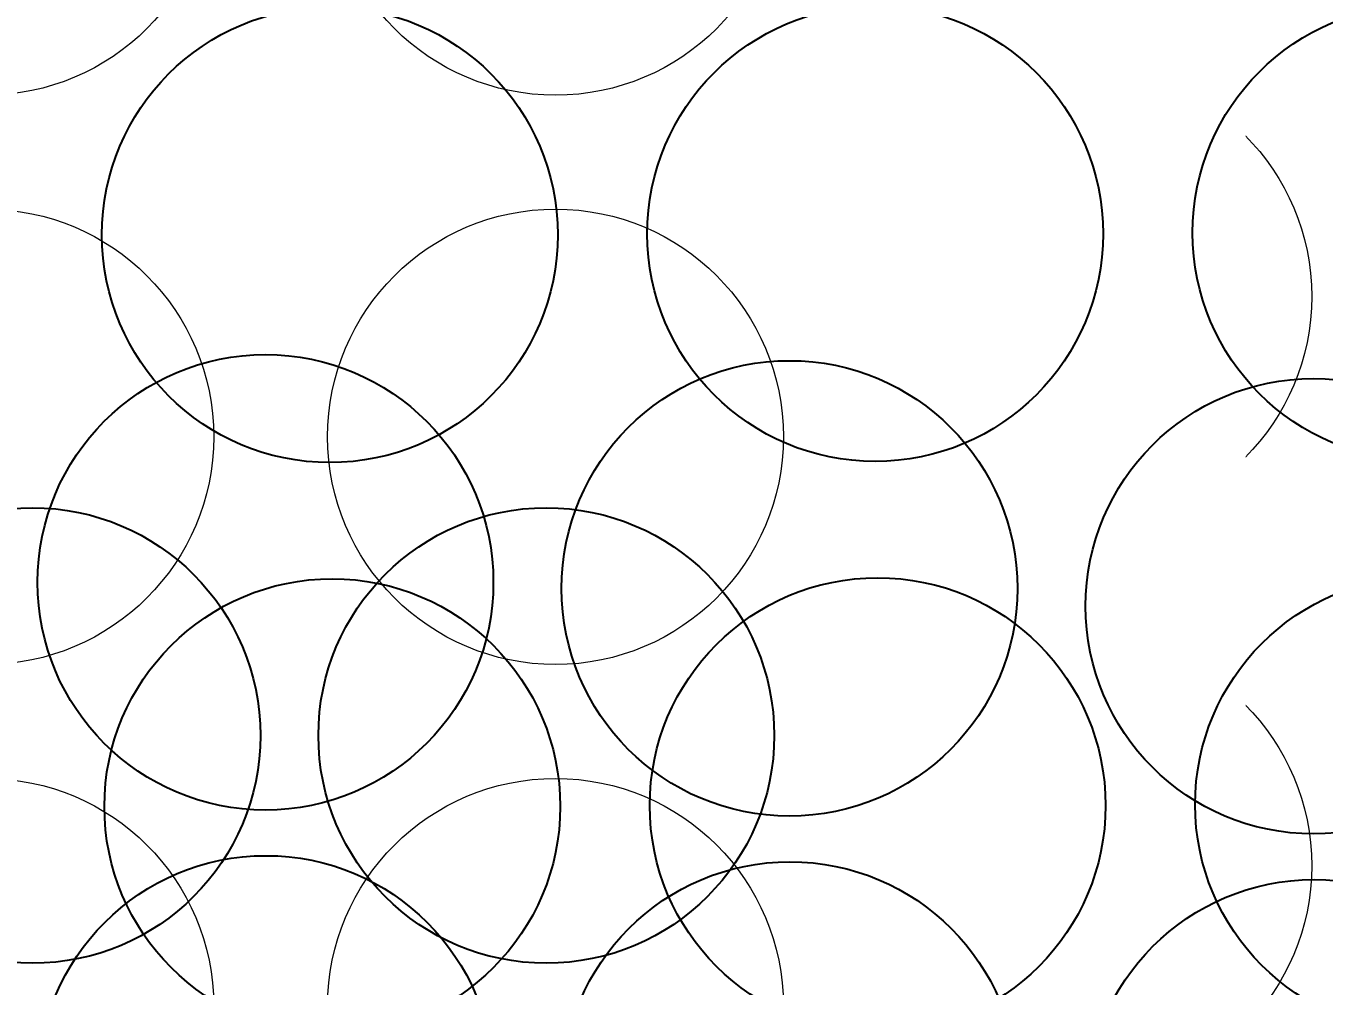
# Model space of a CAD drawing. Extents: x -24 to 1655, y -25 to 61.
# Drawn here: x 2.923 to 5.771, y 0.858 to 2.966 of the extents above; entities that cross this region are included whole.
import ezdxf
from ezdxf.enums import TextEntityAlignment as Align

# ---------------------------------------------------------------- set-up
doc = ezdxf.new("R2018")
doc.units = 0
doc.header["$MEASUREMENT"] = 0
doc.linetypes.add('DASHED', pattern=[0.75, 0.5, -0.25])
for name, color, linetype in [('01 - Diversen', 7, 'Continuous'), ('01 - Station', 7, 'Continuous'), ('PREVIEW_SOURCE', 7, 'Continuous')]:
    doc.layers.add(name, color=color, linetype=linetype)
for name, color, linetype, lineweight in [('Aansluiting LS K01', 120, 'DASHED', 0), ('Aansluiting LS K02', 52, 'DASHED', 0), ('Aansluiting LS K03', 5, 'DASHED', 0), ('Aansluiting LS K06', 30, 'DASHED', 0), ('Aansluiting LS K07', 252, 'DASHED', 0), ('Aansluiting LS K08', 244, 'DASHED', 0), ('Aansluiting LS K09', 104, 'DASHED', 0), ('Aansluiting LS K10', 1, 'DASHED', 0), ('Aansluiting LS K11', 190, 'DASHED', 0), ('Aansluiting LS K12', 201, 'DASHED', 0), ('AANSLUITKAST', 7, 'Continuous', 0)]:
    doc.layers.add(name, color=color, linetype=linetype, lineweight=lineweight)
doc.layers.add('Aansluiting LS K04', color=3, linetype='DASHED', lineweight=0, true_color=0x00f000)
doc.layers.add('Aansluiting LS K05', color=6, linetype='DASHED', lineweight=0, true_color=0xeb00eb)
doc.styles.add('TECHBASE_ARIAL_NOVA_LIGHT', font='ArialNova-Light.ttf')

# ---------------------------------------------------------------- blocks, each defined once
blk = doc.blocks.new('TB_NIEUWE MOF__40955691265E_B54C1F3F_ANL1_TEXT1_H045')
at = {"style": 'TECHBASE_ARIAL_NOVA_LIGHT'}
blk.add_attdef('MOF_TEKST', text='', height=0.45, dxfattribs=at).set_placement((1.1767, 0.9333), align=Align.TOP_LEFT)
blk = doc.blocks.new('TB_LS KAST BEHOUDEN__40955691265E_CF6EBBA4_ANL1')
at = {"layer": '01 - Station', "const_width": 0.1}
blk.add_lwpolyline([(-4.0142, 1.6119), (4.0142, 1.5454), (4.0142, -1.6119), (-4.0142, -1.5454)], close=True, dxfattribs=at)
at = {"style": 'TECHBASE_ARIAL_NOVA_LIGHT'}
blk.add_attdef('LS_KAST', (-3.508, 0.15), '', height=1, dxfattribs=at)
blk = doc.blocks.new('TB_RT 1-12 LS__40955691265E_2D0FA900_ANL1_RT_BACK1')
at = {"linetype": 'DASHED'}
blk.add_wipeout([(-24.5141, 8.1233), (3.176, 8.1233), (3.176, -7.5147), (-24.5141, -7.5147)], dxfattribs=at)
at = {"layer": 'Aansluiting LS K02', "linetype": 'Continuous'}
blk.add_circle((2.2629, -5.1125), 0.5, dxfattribs=at)
at = {"layer": 'Aansluiting LS K03', "linetype": 'Continuous'}
blk.add_circle((2.2629, -3.8625), 0.5, dxfattribs=at)
at = {"layer": 'Aansluiting LS K04', "linetype": 'Continuous'}
blk.add_circle((2.2629, -2.6125), 0.5, dxfattribs=at)
at = {"layer": 'Aansluiting LS K01', "style": 'TECHBASE_ARIAL_NOVA_LIGHT'}
blk.add_attdef('RT_01:', text='', height=1, dxfattribs=at).set_placement((1.2629, -6.8496), align=Align.RIGHT)
at = {"layer": 'Aansluiting LS K02', "style": 'TECHBASE_ARIAL_NOVA_LIGHT'}
blk.add_attdef('RT_02:', text='', height=1, dxfattribs=at).set_placement((1.2629, -5.5996), align=Align.RIGHT)
at = {"layer": 'Aansluiting LS K03', "style": 'TECHBASE_ARIAL_NOVA_LIGHT'}
blk.add_attdef('RT_03:', text='', height=1, dxfattribs=at).set_placement((1.2629, -4.3489), align=Align.RIGHT)
at = {"layer": 'Aansluiting LS K04', "style": 'TECHBASE_ARIAL_NOVA_LIGHT'}
blk.add_attdef('RT_04:', text='', height=1, dxfattribs=at).set_placement((1.2629, -3.0996), align=Align.RIGHT)
at = {"layer": 'Aansluiting LS K05', "style": 'TECHBASE_ARIAL_NOVA_LIGHT'}
blk.add_attdef('RT_05:', text='', height=1, dxfattribs=at).set_placement((1.2629, -1.8496), align=Align.RIGHT)
at = {"layer": 'Aansluiting LS K06', "style": 'TECHBASE_ARIAL_NOVA_LIGHT'}
blk.add_attdef('RT_06:', text='', height=1, dxfattribs=at).set_placement((1.2629, -0.5996), align=Align.RIGHT)
at = {"layer": 'Aansluiting LS K07', "style": 'TECHBASE_ARIAL_NOVA_LIGHT'}
blk.add_attdef('RT_07:', text='', height=1, dxfattribs=at).set_placement((1.2629, 0.6504), align=Align.RIGHT)
at = {"layer": 'Aansluiting LS K08', "style": 'TECHBASE_ARIAL_NOVA_LIGHT'}
blk.add_attdef('RT_08:', text='', height=1, dxfattribs=at).set_placement((1.2629, 1.9004), align=Align.RIGHT)
at = {"layer": 'Aansluiting LS K09', "style": 'TECHBASE_ARIAL_NOVA_LIGHT'}
blk.add_attdef('RT_09:', text='', height=1, dxfattribs=at).set_placement((1.2629, 3.1504), align=Align.RIGHT)
at = {"layer": 'Aansluiting LS K10', "style": 'TECHBASE_ARIAL_NOVA_LIGHT'}
blk.add_attdef('RT_10:', text='', height=1, dxfattribs=at).set_placement((1.2629, 4.4004), align=Align.RIGHT)
at = {"layer": 'Aansluiting LS K11', "style": 'TECHBASE_ARIAL_NOVA_LIGHT'}
blk.add_attdef('RT_11:', text='', height=1, dxfattribs=at).set_placement((1.2629, 5.6334), align=Align.RIGHT)
at = {"layer": 'Aansluiting LS K12', "style": 'TECHBASE_ARIAL_NOVA_LIGHT'}
blk.add_attdef('RT_12:', text='', height=1, dxfattribs=at).set_placement((1.2629, 6.8834), align=Align.RIGHT)
blk = doc.blocks.new('TB_RT 1-10 LS__40955691265E_CA5A1F55_ANL1_RT_BACK1')
at = {"linetype": 'DASHED'}
blk.add_wipeout([(-23.8534, 6.2502), (3.8368, 6.2502), (3.8368, -6.9803), (-23.8534, -6.9803)], dxfattribs=at)
at = {"layer": 'Aansluiting LS K06', "linetype": 'Continuous'}
blk.add_circle((2.9236, 0.4219), 0.5, dxfattribs=at)
at = {"layer": 'Aansluiting LS K07', "linetype": 'Continuous'}
blk.add_circle((2.9236, 1.6719), 0.5, dxfattribs=at)
at = {"layer": 'Aansluiting LS K08', "linetype": 'Continuous'}
blk.add_circle((2.9236, 2.9219), 0.5, dxfattribs=at)
at = {"layer": 'Aansluiting LS K01', "style": 'TECHBASE_ARIAL_NOVA_LIGHT'}
blk.add_attdef('RT_01:', text='', height=1, dxfattribs=at).set_placement((1.9236, -6.3151), align=Align.RIGHT)
at = {"layer": 'Aansluiting LS K02', "style": 'TECHBASE_ARIAL_NOVA_LIGHT'}
blk.add_attdef('RT_02:', text='', height=1, dxfattribs=at).set_placement((1.9236, -5.0651), align=Align.RIGHT)
at = {"layer": 'Aansluiting LS K03', "style": 'TECHBASE_ARIAL_NOVA_LIGHT'}
blk.add_attdef('RT_03:', text='', height=1, dxfattribs=at).set_placement((1.9236, -3.8144), align=Align.RIGHT)
at = {"layer": 'Aansluiting LS K04', "style": 'TECHBASE_ARIAL_NOVA_LIGHT'}
blk.add_attdef('RT_04:', text='', height=1, dxfattribs=at).set_placement((1.9236, -2.5651), align=Align.RIGHT)
at = {"layer": 'Aansluiting LS K05', "style": 'TECHBASE_ARIAL_NOVA_LIGHT'}
blk.add_attdef('RT_05:', text='', height=1, dxfattribs=at).set_placement((1.9236, -1.3151), align=Align.RIGHT)
at = {"layer": 'Aansluiting LS K06', "style": 'TECHBASE_ARIAL_NOVA_LIGHT'}
blk.add_attdef('RT_06:', text='', height=1, dxfattribs=at).set_placement((1.9236, -0.0651), align=Align.RIGHT)
at = {"layer": 'Aansluiting LS K07', "style": 'TECHBASE_ARIAL_NOVA_LIGHT'}
blk.add_attdef('RT_07:', text='', height=1, dxfattribs=at).set_placement((1.9236, 1.1849), align=Align.RIGHT)
at = {"layer": 'Aansluiting LS K08', "style": 'TECHBASE_ARIAL_NOVA_LIGHT'}
blk.add_attdef('RT_08:', text='', height=1, dxfattribs=at).set_placement((1.9236, 2.4349), align=Align.RIGHT)
at = {"layer": 'Aansluiting LS K09', "style": 'TECHBASE_ARIAL_NOVA_LIGHT'}
blk.add_attdef('RT_09:', text='', height=1, dxfattribs=at).set_placement((1.9236, 3.6849), align=Align.RIGHT)
at = {"layer": 'Aansluiting LS K10', "style": 'TECHBASE_ARIAL_NOVA_LIGHT'}
blk.add_attdef('RT_10:', text='', height=1, dxfattribs=at).set_placement((1.9236, 4.9349), align=Align.RIGHT)
blk = doc.blocks.new('TB_RT 1-8 LS__40955691265E_F9EFD97A_ANL1_RT_BACK1')
at = {"linetype": 'DASHED'}
blk.add_wipeout([(-24.7711, 6.0506), (2.919, 6.0506), (2.919, -4.825), (-24.7711, -4.825)], dxfattribs=at)
at = {"layer": 'Aansluiting LS K01', "linetype": 'Continuous'}
blk.add_circle((2.0059, -3.6728), 0.5, dxfattribs=at)
at = {"layer": 'Aansluiting LS K01', "style": 'TECHBASE_ARIAL_NOVA_LIGHT'}
blk.add_attdef('RT_01:', text='', height=1, dxfattribs=at).set_placement((1.0059, -4.1598), align=Align.RIGHT)
at = {"layer": 'Aansluiting LS K02', "style": 'TECHBASE_ARIAL_NOVA_LIGHT'}
blk.add_attdef('RT_02:', text='', height=1, dxfattribs=at).set_placement((1.0059, -2.9098), align=Align.RIGHT)
at = {"layer": 'Aansluiting LS K03', "style": 'TECHBASE_ARIAL_NOVA_LIGHT'}
blk.add_attdef('RT_03:', text='', height=1, dxfattribs=at).set_placement((1.0059, -1.6591), align=Align.RIGHT)
at = {"layer": 'Aansluiting LS K04', "style": 'TECHBASE_ARIAL_NOVA_LIGHT'}
blk.add_attdef('RT_04:', text='', height=1, dxfattribs=at).set_placement((1.0059, -0.4098), align=Align.RIGHT)
at = {"layer": 'Aansluiting LS K05', "style": 'TECHBASE_ARIAL_NOVA_LIGHT'}
blk.add_attdef('RT_05:', text='', height=1, dxfattribs=at).set_placement((1.0059, 0.8402), align=Align.RIGHT)
at = {"layer": 'Aansluiting LS K06', "style": 'TECHBASE_ARIAL_NOVA_LIGHT'}
blk.add_attdef('RT_06:', text='', height=1, dxfattribs=at).set_placement((1.0059, 2.0902), align=Align.RIGHT)
at = {"layer": 'Aansluiting LS K07', "style": 'TECHBASE_ARIAL_NOVA_LIGHT'}
blk.add_attdef('RT_07:', text='', height=1, dxfattribs=at).set_placement((1.0059, 3.3402), align=Align.RIGHT)
at = {"layer": 'Aansluiting LS K08', "style": 'TECHBASE_ARIAL_NOVA_LIGHT'}
blk.add_attdef('RT_08:', text='', height=1, dxfattribs=at).set_placement((1.0059, 4.5902), align=Align.RIGHT)
blk = doc.blocks.new('TB_RT 1-6 LS__40955691265E_C92ADE7D_ANL1_RT_BACK1')
at = {"linetype": 'DASHED'}
blk.add_wipeout([(-24.2481, 4.9782), (3.442, 4.9782), (3.442, -3.3872), (-24.2481, -3.3872)], dxfattribs=at)
at = {"layer": 'Aansluiting LS K04', "linetype": 'Continuous'}
blk.add_circle((2.5289, 1.515), 0.5, dxfattribs=at)
at = {"layer": 'Aansluiting LS K05', "linetype": 'Continuous'}
blk.add_circle((2.5289, 2.765), 0.5, dxfattribs=at)
at = {"layer": 'Aansluiting LS K01', "style": 'TECHBASE_ARIAL_NOVA_LIGHT'}
blk.add_attdef('RT_01:', text='', height=1, dxfattribs=at).set_placement((1.5289, -2.722), align=Align.RIGHT)
at = {"layer": 'Aansluiting LS K02', "style": 'TECHBASE_ARIAL_NOVA_LIGHT'}
blk.add_attdef('RT_02:', text='', height=1, dxfattribs=at).set_placement((1.5289, -1.472), align=Align.RIGHT)
at = {"layer": 'Aansluiting LS K03', "style": 'TECHBASE_ARIAL_NOVA_LIGHT'}
blk.add_attdef('RT_03:', text='', height=1, dxfattribs=at).set_placement((1.5289, -0.2213), align=Align.RIGHT)
at = {"layer": 'Aansluiting LS K04', "style": 'TECHBASE_ARIAL_NOVA_LIGHT'}
blk.add_attdef('RT_04:', text='', height=1, dxfattribs=at).set_placement((1.5289, 1.028), align=Align.RIGHT)
at = {"layer": 'Aansluiting LS K05', "style": 'TECHBASE_ARIAL_NOVA_LIGHT'}
blk.add_attdef('RT_05:', text='', height=1, dxfattribs=at).set_placement((1.5289, 2.278), align=Align.RIGHT)
at = {"layer": 'Aansluiting LS K06', "style": 'TECHBASE_ARIAL_NOVA_LIGHT'}
blk.add_attdef('RT_06:', text='', height=1, dxfattribs=at).set_placement((1.5289, 3.528), align=Align.RIGHT)
blk = doc.blocks.new('TB_RT 1-4 LS__40955691265E_8F8ADB0A_ANL1_RT_BACK1')
at = {"linetype": 'DASHED'}
blk.add_wipeout([(-24.6175, 2.2864), (3.0726, 2.2864), (3.0726, -3.5886), (-24.6175, -3.5886)], dxfattribs=at)
at = {"layer": 'Aansluiting LS K01', "linetype": 'Continuous'}
blk.add_circle((2.1595, -2.4364), 0.5, dxfattribs=at)
at = {"layer": 'Aansluiting LS K01', "style": 'TECHBASE_ARIAL_NOVA_LIGHT'}
blk.add_attdef('RT_01:', text='', height=1, dxfattribs=at).set_placement((1.1595, -2.9235), align=Align.RIGHT)
at = {"layer": 'Aansluiting LS K02', "style": 'TECHBASE_ARIAL_NOVA_LIGHT'}
blk.add_attdef('RT_02:', text='', height=1, dxfattribs=at).set_placement((1.1595, -1.6735), align=Align.RIGHT)
at = {"layer": 'Aansluiting LS K03', "style": 'TECHBASE_ARIAL_NOVA_LIGHT'}
blk.add_attdef('RT_03:', text='', height=1, dxfattribs=at).set_placement((1.1595, -0.4228), align=Align.RIGHT)
at = {"layer": 'Aansluiting LS K04', "style": 'TECHBASE_ARIAL_NOVA_LIGHT'}
blk.add_attdef('RT_04:', text='', height=1, dxfattribs=at).set_placement((1.1595, 0.8265), align=Align.RIGHT)
blk = doc.blocks.new('TB_LS Kast RT 1-8 L-R__40955691265E_1401D99F_ANL1')
at = {"layer": 'AANSLUITKAST'}
for centre in [(2.6088, 0.5), (3.9132, 0.5), (5.2176, 0.5)]:
    blk.add_circle(centre, 0.5, dxfattribs=at)
at = {"color": 7, "style": 'TECHBASE_ARIAL_NOVA_LIGHT'}
for tag, p in [('RI8', (-4.5662, -1.7632)), ('RI7', (-3.2618, -1.7632)), ('RI6', (-1.9574, -1.7632)), ('RI5', (-0.6529, -1.7632)), ('RI4', (0.6515, -1.7632)), ('RI3', (1.9559, -1.7632)), ('RI2', (3.2603, -1.7632)), ('RI1', (4.5647, -1.7632))]:
    blk.add_attdef(tag, text='', height=0.5, rotation=90, dxfattribs=at).set_placement(p, align=Align.RIGHT)
blk = doc.blocks.new('TB_12 RICHTINGEN LS REK REVERSE__40955691265E_52FE5F1D_ANL1')
at = {"color": 6}
blk.add_lwpolyline([(3.8576, -4.4922), (2.4127, -4.4975), (2.4084, -3.3172), (3.8532, -3.3118)], close=True, dxfattribs=at)
at = {"color": 6, "style": 'TECHBASE_ARIAL_NOVA_LIGHT'}
for tag, p in [('RI10', (7.6481, 1.0383)), ('RI11', (8.8451, 1.0387)), ('RI12', (10.0411, 1.038)), ('RI1', (-9.5266, 1.0676)), ('RI2', (-8.3317, 1.0713)), ('RI3', (-7.1335, 1.07)), ('RI4', (-5.9387, 1.0737)), ('RI5', (-4.7422, 1.0749)), ('RI6', (-3.5457, 1.0761)), ('RI7', (4.059, 1.0411)), ('RI8', (5.2555, 1.0404)), ('RI9', (6.452, 1.0396))]:
    blk.add_attdef(tag, text='', height=0.5, rotation=270, dxfattribs=at).set_placement(p, align=Align.RIGHT)
blk = doc.blocks.new('TB_10 RICHTINGEN LS REK REVERSE__40955691265E_CA82E8AB_ANL1')
at = {"color": 6, "linetype": 'Continuous', "const_width": 0.03}
blk.add_lwpolyline([(2.322, 0.0005), (2.3317, -4.1532)], dxfattribs=at)
at = {"color": 6}
blk.add_lwpolyline([(3.0557, -4.7414), (1.6108, -4.7453), (1.6077, -3.5649), (3.0526, -3.5611)], close=True, dxfattribs=at)
at = {"color": 6, "style": 'TECHBASE_ARIAL_NOVA_LIGHT'}
for tag, p in [('RI10', (8.0478, 0.803)), ('RI4', (-5.539, 0.8384)), ('RI5', (-4.3425, 0.8396)), ('RI6', (3.273, 0.8408)), ('RI1', (-9.1269, 0.8323)), ('RI2', (-7.932, 0.836)), ('RI3', (-6.7339, 0.8347)), ('RI7', (4.4587, 0.8058)), ('RI8', (5.6552, 0.805)), ('RI9', (6.8517, 0.8043))]:
    blk.add_attdef(tag, text='', height=0.5, rotation=270, dxfattribs=at).set_placement(p, align=Align.RIGHT)
blk = doc.blocks.new('TB_8 RICHTINGEN LS REK REVERSE__40955691265E_F1850B1E_ANL1')
at = {"color": 6, "linetype": 'Continuous', "const_width": 0.03}
blk.add_lwpolyline([(2.3361, -4.1763), (2.3237, -0.0054)], dxfattribs=at)
at = {"color": 6}
blk.add_lwpolyline([(3.0609, -4.7381), (1.616, -4.7435), (1.6116, -3.5631), (3.0564, -3.5577)], close=True, dxfattribs=at)
at = {"color": 6, "style": 'TECHBASE_ARIAL_NOVA_LIGHT'}
for tag, p in [('RI5', (3.2615, 0.8486)), ('RI6', (4.458, 0.8498)), ('RI1', (-7.9304, 0.8238)), ('RI2', (-6.7356, 0.8275)), ('RI3', (-5.5374, 0.8262)), ('RI4', (-4.3425, 0.8299)), ('RI7', (5.6552, 0.7973)), ('RI8', (6.8517, 0.7966))]:
    blk.add_attdef(tag, text='', height=0.5, rotation=270, dxfattribs=at).set_placement(p, align=Align.RIGHT)
blk = doc.blocks.new('TB_RT 1-12 OV__40955691265E_7A08A9BD_ANL1_RT_BACK1')
at = {"linetype": 'DASHED'}
blk.add_wipeout([(-21.9054, 7.9919), (5.7847, 7.9919), (5.7847, -7.6461), (-21.9054, -7.6461)], dxfattribs=at)
at = {"layer": 'Aansluiting LS K02', "linetype": 'Continuous'}
for centre in [(1.1216, -5.2439), (2.3716, -5.2439)]:
    blk.add_circle(centre, 0.5, dxfattribs=at)
at = {"layer": 'Aansluiting LS K03', "linetype": 'Continuous'}
for centre in [(1.1216, -3.9939), (2.3716, -3.9939)]:
    blk.add_circle(centre, 0.5, dxfattribs=at)
at = {"layer": 'Aansluiting LS K04', "linetype": 'Continuous'}
for centre in [(1.1216, -2.7439), (2.3716, -2.7439)]:
    blk.add_circle(centre, 0.5, dxfattribs=at)
at = {"layer": 'Aansluiting LS K01', "style": 'TECHBASE_ARIAL_NOVA_LIGHT'}
blk.add_attdef('RT_01:', text='', height=1, dxfattribs=at).set_placement((0.1216, -6.9809), align=Align.RIGHT)
at = {"layer": 'Aansluiting LS K02', "style": 'TECHBASE_ARIAL_NOVA_LIGHT'}
blk.add_attdef('RT_02:', text='', height=1, dxfattribs=at).set_placement((0.1216, -5.7309), align=Align.RIGHT)
at = {"layer": 'Aansluiting LS K03', "style": 'TECHBASE_ARIAL_NOVA_LIGHT'}
blk.add_attdef('RT_03:', text='', height=1, dxfattribs=at).set_placement((0.1216, -4.4803), align=Align.RIGHT)
at = {"layer": 'Aansluiting LS K04', "style": 'TECHBASE_ARIAL_NOVA_LIGHT'}
blk.add_attdef('RT_04:', text='', height=1, dxfattribs=at).set_placement((0.1216, -3.2309), align=Align.RIGHT)
at = {"layer": 'Aansluiting LS K05', "style": 'TECHBASE_ARIAL_NOVA_LIGHT'}
blk.add_attdef('RT_05:', text='', height=1, dxfattribs=at).set_placement((0.1216, -1.9809), align=Align.RIGHT)
at = {"layer": 'Aansluiting LS K06', "style": 'TECHBASE_ARIAL_NOVA_LIGHT'}
blk.add_attdef('RT_06:', text='', height=1, dxfattribs=at).set_placement((0.1216, -0.7309), align=Align.RIGHT)
at = {"layer": 'Aansluiting LS K07', "style": 'TECHBASE_ARIAL_NOVA_LIGHT'}
blk.add_attdef('RT_07:', text='', height=1, dxfattribs=at).set_placement((0.1216, 0.5191), align=Align.RIGHT)
at = {"layer": 'Aansluiting LS K08', "style": 'TECHBASE_ARIAL_NOVA_LIGHT'}
blk.add_attdef('RT_08:', text='', height=1, dxfattribs=at).set_placement((0.1216, 1.7691), align=Align.RIGHT)
at = {"layer": 'Aansluiting LS K09', "style": 'TECHBASE_ARIAL_NOVA_LIGHT'}
blk.add_attdef('RT_09:', text='', height=1, dxfattribs=at).set_placement((0.1216, 3.0191), align=Align.RIGHT)
at = {"layer": 'Aansluiting LS K10', "style": 'TECHBASE_ARIAL_NOVA_LIGHT'}
blk.add_attdef('RT_10:', text='', height=1, dxfattribs=at).set_placement((0.1216, 4.2691), align=Align.RIGHT)
at = {"layer": 'Aansluiting LS K11', "style": 'TECHBASE_ARIAL_NOVA_LIGHT'}
blk.add_attdef('RT_11:', text='', height=1, dxfattribs=at).set_placement((0.1216, 5.502), align=Align.RIGHT)
at = {"layer": 'Aansluiting LS K12', "style": 'TECHBASE_ARIAL_NOVA_LIGHT'}
blk.add_attdef('RT_12:', text='', height=1, dxfattribs=at).set_placement((0.1216, 6.752), align=Align.RIGHT)
blk = doc.blocks.new('TB_RT 1-10 OV__40955691265E_E2FCEF29_ANL1_RT_BACK1')
at = {"linetype": 'DASHED'}
blk.add_wipeout([(-22.0912, 8.0719), (5.5989, 8.0719), (5.5989, -5.1586), (-22.0912, -5.1586)], dxfattribs=at)
at = {"layer": 'Aansluiting LS K05', "linetype": 'Continuous'}
for centre in [(3.4358, 0.9936), (4.6858, 0.9936)]:
    blk.add_circle(centre, 0.5, dxfattribs=at)
at = {"layer": 'Aansluiting LS K06', "linetype": 'Continuous'}
for centre in [(3.4358, 2.2436), (4.6858, 2.2436)]:
    blk.add_circle(centre, 0.5, dxfattribs=at)
at = {"layer": 'Aansluiting LS K01', "style": 'TECHBASE_ARIAL_NOVA_LIGHT'}
blk.add_attdef('RT_01:', text='', height=1, dxfattribs=at).set_placement((-0.0642, -4.4935), align=Align.RIGHT)
at = {"layer": 'Aansluiting LS K02', "style": 'TECHBASE_ARIAL_NOVA_LIGHT'}
blk.add_attdef('RT_02:', text='', height=1, dxfattribs=at).set_placement((-0.0642, -3.2435), align=Align.RIGHT)
at = {"layer": 'Aansluiting LS K03', "style": 'TECHBASE_ARIAL_NOVA_LIGHT'}
blk.add_attdef('RT_03:', text='', height=1, dxfattribs=at).set_placement((-0.0642, -1.9928), align=Align.RIGHT)
at = {"layer": 'Aansluiting LS K04', "style": 'TECHBASE_ARIAL_NOVA_LIGHT'}
blk.add_attdef('RT_04:', text='', height=1, dxfattribs=at).set_placement((-0.0642, -0.7435), align=Align.RIGHT)
at = {"layer": 'Aansluiting LS K05', "style": 'TECHBASE_ARIAL_NOVA_LIGHT'}
blk.add_attdef('RT_05:', text='', height=1, dxfattribs=at).set_placement((-0.0642, 0.5065), align=Align.RIGHT)
at = {"layer": 'Aansluiting LS K06', "style": 'TECHBASE_ARIAL_NOVA_LIGHT'}
blk.add_attdef('RT_06:', text='', height=1, dxfattribs=at).set_placement((-0.0642, 1.7565), align=Align.RIGHT)
at = {"layer": 'Aansluiting LS K07', "style": 'TECHBASE_ARIAL_NOVA_LIGHT'}
blk.add_attdef('RT_07:', text='', height=1, dxfattribs=at).set_placement((-0.0642, 3.0065), align=Align.RIGHT)
at = {"layer": 'Aansluiting LS K08', "style": 'TECHBASE_ARIAL_NOVA_LIGHT'}
blk.add_attdef('RT_08:', text='', height=1, dxfattribs=at).set_placement((-0.0642, 4.2565), align=Align.RIGHT)
at = {"layer": 'Aansluiting LS K09', "style": 'TECHBASE_ARIAL_NOVA_LIGHT'}
blk.add_attdef('RT_09:', text='', height=1, dxfattribs=at).set_placement((-0.0642, 5.5065), align=Align.RIGHT)
at = {"layer": 'Aansluiting LS K10', "style": 'TECHBASE_ARIAL_NOVA_LIGHT'}
blk.add_attdef('RT_10:', text='', height=1, dxfattribs=at).set_placement((-0.0642, 6.7565), align=Align.RIGHT)
blk = doc.blocks.new('TB_RT 1-8 OV__40955691265E_F4D21E08_ANL1_RT_BACK1')
at = {"linetype": 'DASHED'}
blk.add_wipeout([(-22.1583, 5.5138), (5.5318, 5.5138), (5.5318, -5.3619), (-22.1583, -5.3619)], dxfattribs=at)
at = {"layer": 'Aansluiting LS K01', "linetype": 'Continuous'}
for centre in [(0.8687, -4.2096), (2.1187, -4.2096), (3.3687, -4.2096)]:
    blk.add_circle(centre, 0.5, dxfattribs=at)
at = {"layer": 'Aansluiting LS K02', "linetype": 'Continuous'}
for centre in [(0.8687, -2.9596), (2.1187, -2.9596), (3.3687, -2.9596)]:
    blk.add_circle(centre, 0.5, dxfattribs=at)
at = {"layer": 'Aansluiting LS K01', "style": 'TECHBASE_ARIAL_NOVA_LIGHT'}
blk.add_attdef('RT_01:', text='', height=1, dxfattribs=at).set_placement((-0.1313, -4.6967), align=Align.RIGHT)
at = {"layer": 'Aansluiting LS K02', "style": 'TECHBASE_ARIAL_NOVA_LIGHT'}
blk.add_attdef('RT_02:', text='', height=1, dxfattribs=at).set_placement((-0.1313, -3.4467), align=Align.RIGHT)
at = {"layer": 'Aansluiting LS K03', "style": 'TECHBASE_ARIAL_NOVA_LIGHT'}
blk.add_attdef('RT_03:', text='', height=1, dxfattribs=at).set_placement((-0.1313, -2.196), align=Align.RIGHT)
at = {"layer": 'Aansluiting LS K04', "style": 'TECHBASE_ARIAL_NOVA_LIGHT'}
blk.add_attdef('RT_04:', text='', height=1, dxfattribs=at).set_placement((-0.1313, -0.9467), align=Align.RIGHT)
at = {"layer": 'Aansluiting LS K05', "style": 'TECHBASE_ARIAL_NOVA_LIGHT'}
blk.add_attdef('RT_05:', text='', height=1, dxfattribs=at).set_placement((-0.1313, 0.3033), align=Align.RIGHT)
at = {"layer": 'Aansluiting LS K06', "style": 'TECHBASE_ARIAL_NOVA_LIGHT'}
blk.add_attdef('RT_06:', text='', height=1, dxfattribs=at).set_placement((-0.1313, 1.5533), align=Align.RIGHT)
at = {"layer": 'Aansluiting LS K07', "style": 'TECHBASE_ARIAL_NOVA_LIGHT'}
blk.add_attdef('RT_07:', text='', height=1, dxfattribs=at).set_placement((-0.1313, 2.8033), align=Align.RIGHT)
at = {"layer": 'Aansluiting LS K08', "style": 'TECHBASE_ARIAL_NOVA_LIGHT'}
blk.add_attdef('RT_08:', text='', height=1, dxfattribs=at).set_placement((-0.1313, 4.0533), align=Align.RIGHT)
blk = doc.blocks.new('TB_RT 1-6 OV__40955691265E_6EBA4A7D_ANL1_RT_BACK1')
at = {"linetype": 'DASHED'}
blk.add_wipeout([(-22.6923, 4.2767), (4.9978, 4.2767), (4.9978, -4.0887), (-22.6923, -4.0887)], dxfattribs=at)
at = {"layer": 'Aansluiting LS K04', "linetype": 'Continuous'}
for centre in [(2.8347, 0.8135), (4.0847, 0.8135)]:
    blk.add_circle(centre, 0.5, dxfattribs=at)
at = {"layer": 'Aansluiting LS K05', "linetype": 'Continuous'}
for centre in [(2.8347, 2.0635), (4.0847, 2.0635)]:
    blk.add_circle(centre, 0.5, dxfattribs=at)
at = {"layer": 'Aansluiting LS K06', "linetype": 'Continuous'}
for centre in [(2.8347, 3.3135), (4.0847, 3.3135)]:
    blk.add_circle(centre, 0.5, dxfattribs=at)
at = {"layer": 'Aansluiting LS K01', "style": 'TECHBASE_ARIAL_NOVA_LIGHT'}
blk.add_attdef('RT_01:', text='', height=1, dxfattribs=at).set_placement((-0.6653, -3.4235), align=Align.RIGHT)
at = {"layer": 'Aansluiting LS K02', "style": 'TECHBASE_ARIAL_NOVA_LIGHT'}
blk.add_attdef('RT_02:', text='', height=1, dxfattribs=at).set_placement((-0.6653, -2.1735), align=Align.RIGHT)
at = {"layer": 'Aansluiting LS K03', "style": 'TECHBASE_ARIAL_NOVA_LIGHT'}
blk.add_attdef('RT_03:', text='', height=1, dxfattribs=at).set_placement((-0.6653, -0.9228), align=Align.RIGHT)
at = {"layer": 'Aansluiting LS K04', "style": 'TECHBASE_ARIAL_NOVA_LIGHT'}
blk.add_attdef('RT_04:', text='', height=1, dxfattribs=at).set_placement((-0.6653, 0.3265), align=Align.RIGHT)
at = {"layer": 'Aansluiting LS K05', "style": 'TECHBASE_ARIAL_NOVA_LIGHT'}
blk.add_attdef('RT_05:', text='', height=1, dxfattribs=at).set_placement((-0.6653, 1.5765), align=Align.RIGHT)
at = {"layer": 'Aansluiting LS K06', "style": 'TECHBASE_ARIAL_NOVA_LIGHT'}
blk.add_attdef('RT_06:', text='', height=1, dxfattribs=at).set_placement((-0.6653, 2.8265), align=Align.RIGHT)
blk = doc.blocks.new('TB_OV Kast 1-6__40955691265E_6CB8602A_ANL1')
for centre in [(1.2517, -3.5949), (2.5069, -3.5895), (1.254, -4.7914), (2.5093, -4.786), (1.2563, -5.9879), (2.5116, -5.9825)]:
    blk.add_circle(centre, 0.5)
at = {"color": 7, "style": 'TECHBASE_ARIAL_NOVA_LIGHT'}
for tag, p in [('RI6', (-1.1279, -0.2262)), ('RI5', (-1.1256, -1.4227)), ('RI4', (-1.1233, -2.6192)), ('RI3', (-1.1209, -3.8157)), ('RI2', (-1.1186, -5.0122)), ('RI1', (-1.1186, -6.2087))]:
    blk.add_attdef(tag, text='', height=0.5, dxfattribs=at).set_placement(p, align=Align.RIGHT)
blk = doc.blocks.new('TB_12 RICHTINGEN REK OV REVERSE__40955691265E_A5609E9E_ANL1')
at = {"layer": '01 - Diversen', "color": 6}
for centre in [(3.4482, 1.744), (4.5979, 1.7306), (5.7476, 1.6915), (3.4494, 0.6438), (4.5991, 0.6304), (5.7488, 0.5913)]:
    blk.add_circle(centre, 0.5, dxfattribs=at)
at = {"color": 7, "style": 'TECHBASE_ARIAL_NOVA_LIGHT'}
for tag, p in [('RI10', (4.3756, 2.5002)), ('RI11', (5.5527, 2.5006)), ('RI12', (6.6915, 2.4999)), ('RI1', (-6.0074, 2.4988)), ('RI2', (-4.8126, 2.5025)), ('RI3', (-3.6843, 2.5012)), ('RI4', (-2.5149, 2.5049)), ('RI5', (-1.3947, 2.5061)), ('RI6', (-0.1982, 2.5073)), ('RI7', (0.8781, 2.4967)), ('RI8', (2.0428, 2.5086)), ('RI9', (3.2266, 2.4888))]:
    blk.add_attdef(tag, text='', height=0.5, rotation=270, dxfattribs=at).set_placement(p, align=Align.RIGHT)
blk = doc.blocks.new('TB_8 RICHTINGEN REK OV REVERSE__40955691265E_591659E4_ANL1')
at = {"layer": '01 - Diversen', "color": 6}
for centre in [(2.9371, 1.4076), (4.0644, 1.4076)]:
    blk.add_circle(centre, 0.5, dxfattribs=at)
at = {"color": 7, "style": 'TECHBASE_ARIAL_NOVA_LIGHT'}
for tag, p in [('RI6', (1.575, 2.1817)), ('RI8', (3.816, 2.183)), ('RI1', (-3.9233, 2.1616)), ('RI2', (-2.7285, 2.1654)), ('RI3', (-1.6002, 2.164)), ('RI4', (-0.5229, 2.1678)), ('RI5', (0.5627, 2.169)), ('RI7', (2.6512, 2.171))]:
    blk.add_attdef(tag, text='', height=0.5, rotation=270, dxfattribs=at).set_placement(p, align=Align.RIGHT)

msp = doc.modelspace()

# ---------------------------------------------------------------- block references
at = {"layer": 'PREVIEW_SOURCE'}
msp.add_blockref('TB_LS KAST BEHOUDEN__40955691265E_CF6EBBA4_ANL1', (0, 0), dxfattribs=at)
ref = msp.add_blockref('TB_NIEUWE MOF__40955691265E_B54C1F3F_ANL1_TEXT1_H045', (0, 0), dxfattribs=at)
lines = msp.add_mtext('EM 150Al (was ????-??)', dxfattribs={"layer": '0', "insert": (1.1767, 0.9333), "char_height": 0.45, "attachment_point": 1, "style": 'TECHBASE_ARIAL_NOVA_LIGHT', "bg_fill": 3, "box_fill_scale": 1.5, "bg_fill_color": 256, "bg_fill_transparency": 0})
ref.add_attrib('MOF_TEKST', '', (1.1767, 0.9333)).embed_mtext(lines)

# ---------------------------------------------------------------- next in the draw order: block references
ref = msp.add_blockref('TB_RT 1-12 LS__40955691265E_2D0FA900_ANL1_RT_BACK1', (0, 0), dxfattribs=dict(at, rotation=90.00000000000003))
ref.add_attrib('RT_04:', 'RT 04: ???A / ????-?? / 150AL', dxfattribs={"layer": 'Aansluiting LS K04', "height": 1, "rotation": 90, "style": 'TECHBASE_ARIAL_NOVA_LIGHT'}).set_placement((3.0996, 1.2629), align=Align.RIGHT)
ref.add_attrib('RT_03:', 'RT 03: ???A / ????-?? / 150AL', dxfattribs={"layer": 'Aansluiting LS K03', "height": 1, "rotation": 90, "style": 'TECHBASE_ARIAL_NOVA_LIGHT'}).set_placement((4.3489, 1.2629), align=Align.RIGHT)
ref.add_attrib('RT_02:', 'RT 02: ???A / ????-?? / 150AL', dxfattribs={"layer": 'Aansluiting LS K02', "height": 1, "rotation": 90, "style": 'TECHBASE_ARIAL_NOVA_LIGHT'}).set_placement((5.5996, 1.2629), align=Align.RIGHT)

# ---------------------------------------------------------------- next in the draw order: block references
msp.add_blockref('TB_RT 1-10 LS__40955691265E_CA5A1F55_ANL1_RT_BACK1', (0, 0), dxfattribs=at)

# ---------------------------------------------------------------- next in the draw order: block references
ref = msp.add_blockref('TB_RT 1-8 LS__40955691265E_F9EFD97A_ANL1_RT_BACK1', (0, 0), dxfattribs=dict(at, rotation=90.00000000000003))
ref.add_attrib('RT_02:', 'RT 02: ???A / ????-?? / 150AL', dxfattribs={"layer": 'Aansluiting LS K02', "height": 1, "rotation": 90, "style": 'TECHBASE_ARIAL_NOVA_LIGHT'}).set_placement((2.9098, 1.0059), align=Align.RIGHT)
ref.add_attrib('RT_01:', 'RT 01: 80A Tamp / ????-?? / 150AL', dxfattribs={"layer": 'Aansluiting LS K01', "height": 1, "rotation": 90, "style": 'TECHBASE_ARIAL_NOVA_LIGHT'}).set_placement((4.1598, 1.0059), align=Align.RIGHT)

# ---------------------------------------------------------------- next in the draw order: block references
msp.add_blockref('TB_RT 1-6 LS__40955691265E_C92ADE7D_ANL1_RT_BACK1', (0, 0), dxfattribs=at)

# ---------------------------------------------------------------- next in the draw order: block references
ref = msp.add_blockref('TB_RT 1-4 LS__40955691265E_8F8ADB0A_ANL1_RT_BACK1', (0, 0), dxfattribs=dict(at, rotation=90.00000000000003))
ref.add_attrib('RT_01:', 'RT 01: 80A Tamp / ????-?? / 150AL', dxfattribs={"layer": 'Aansluiting LS K01', "height": 1, "rotation": 90, "style": 'TECHBASE_ARIAL_NOVA_LIGHT'}).set_placement((2.9235, 1.1595), align=Align.RIGHT)

# ---------------------------------------------------------------- next in the draw order: block references
at = {"layer": 'PREVIEW_SOURCE', "rotation": 90.00000000000003}
for name in ['TB_12 RICHTINGEN LS REK REVERSE__40955691265E_52FE5F1D_ANL1', 'TB_10 RICHTINGEN LS REK REVERSE__40955691265E_CA82E8AB_ANL1', 'TB_8 RICHTINGEN LS REK REVERSE__40955691265E_F1850B1E_ANL1']:
    msp.add_blockref(name, (0, 0), dxfattribs=at)
at = {"layer": 'PREVIEW_SOURCE'}
msp.add_blockref('TB_LS Kast RT 1-8 L-R__40955691265E_1401D99F_ANL1', (0, 0), dxfattribs=at)

# ---------------------------------------------------------------- next in the draw order: block references
at = {"layer": 'PREVIEW_SOURCE', "rotation": 90.00000000000003}
msp.add_blockref('TB_RT 1-12 OV__40955691265E_7A08A9BD_ANL1_RT_BACK1', (0, 0), dxfattribs=at)

# ---------------------------------------------------------------- next in the draw order: block references
at = {"layer": 'PREVIEW_SOURCE'}
msp.add_blockref('TB_RT 1-10 OV__40955691265E_E2FCEF29_ANL1_RT_BACK1', (0, 0), dxfattribs=at)

# ---------------------------------------------------------------- next in the draw order: block references
at = {"layer": 'PREVIEW_SOURCE', "rotation": 90.00000000000003}
msp.add_blockref('TB_RT 1-8 OV__40955691265E_F4D21E08_ANL1_RT_BACK1', (0, 0), dxfattribs=at)

# ---------------------------------------------------------------- next in the draw order: block references
at = {"layer": 'PREVIEW_SOURCE'}
msp.add_blockref('TB_RT 1-6 OV__40955691265E_6EBA4A7D_ANL1_RT_BACK1', (0, 0), dxfattribs=at)

# ---------------------------------------------------------------- next in the draw order: block references
msp.add_blockref('TB_12 RICHTINGEN REK OV REVERSE__40955691265E_A5609E9E_ANL1', (0, 0), dxfattribs=at)
at = {"layer": 'PREVIEW_SOURCE', "rotation": 90.00000000000003}
msp.add_blockref('TB_OV Kast 1-6__40955691265E_6CB8602A_ANL1', (0, 0), dxfattribs=at)

# ---------------------------------------------------------------- next in the draw order: block references
at = {"layer": 'PREVIEW_SOURCE'}
msp.add_blockref('TB_8 RICHTINGEN REK OV REVERSE__40955691265E_591659E4_ANL1', (0, 0), dxfattribs=at)

doc.saveas('drawing.dxf')
